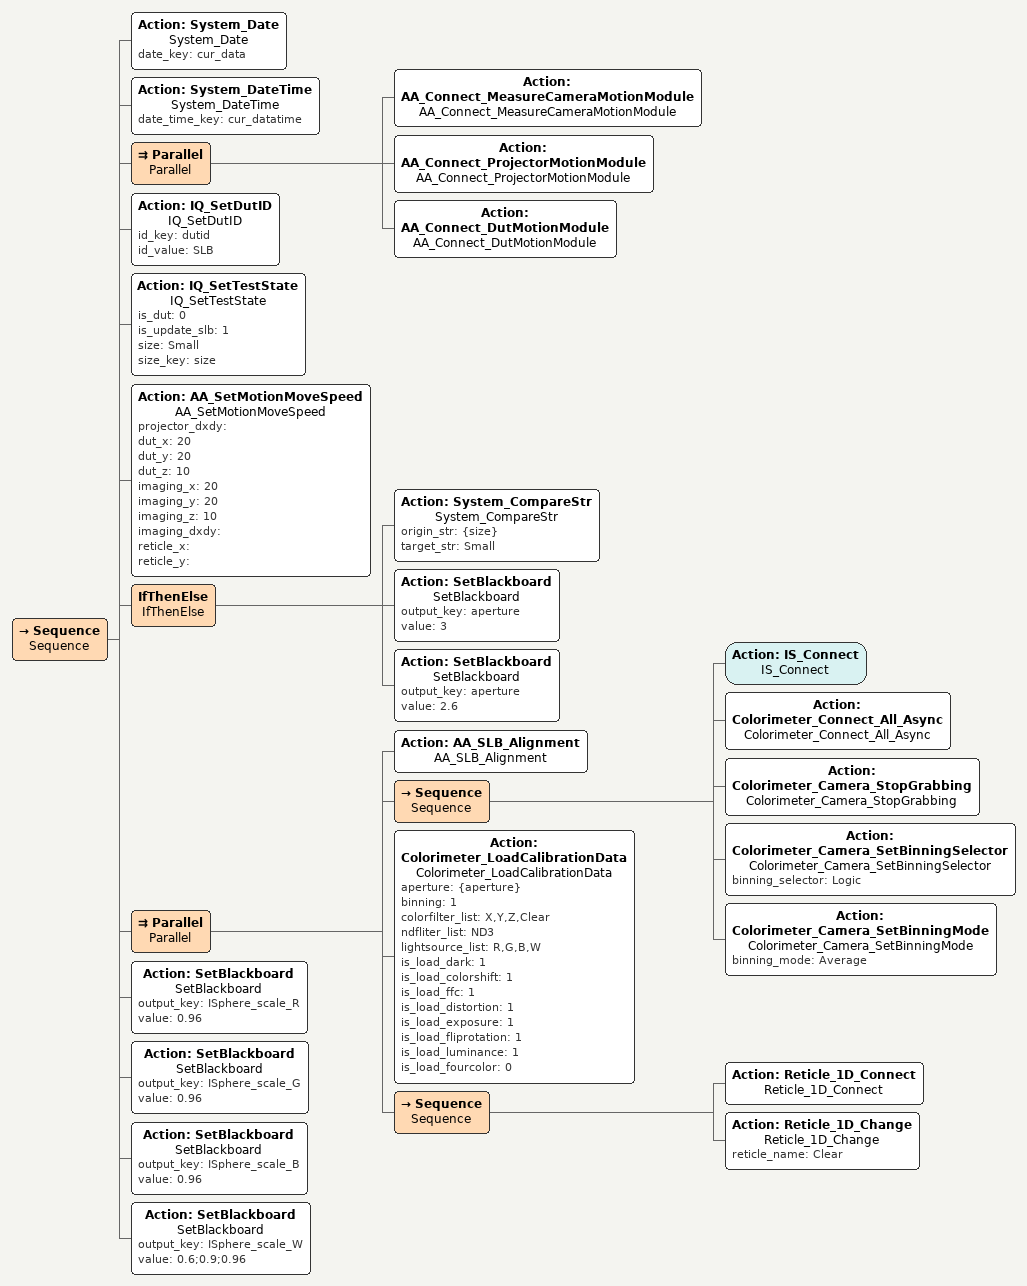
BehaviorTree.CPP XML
<Sequence name="Sequence">
 <!-- System Init -->
 <Action name="System_Date" ID="System_Date" date_key="cur_data"/>
 <Action name="System_DateTime" ID="System_DateTime" date_time_key="cur_datatime"/>
 <!--AA Devices Connect-->
 <Parallel name="Parallel">
  <Action name="AA_Connect_MeasureCameraMotionModule" ID="AA_Connect_MeasureCameraMotionModule"/>
  <Action name="AA_Connect_ProjectorMotionModule" ID="AA_Connect_ProjectorMotionModule"/>
  <Action name="AA_Connect_DutMotionModule" ID="AA_Connect_DutMotionModule"/>
 </Parallel>
 <!-- SLB Alignment Init-->
 <Action name="IQ_SetDutID" ID="IQ_SetDutID" id_key="dutid" id_value="SLB"/>
 <Action name="IQ_SetTestState" ID="IQ_SetTestState" is_dut="0" is_update_slb="1" size="Small" size_key="size"/>
 <Action name="AA_SetMotionMoveSpeed" ID="AA_SetMotionMoveSpeed" projector_dxdy="" dut_x="20" dut_y="20" dut_z="10" imaging_x="20" imaging_y="20" imaging_z="10" imaging_dxdy="" reticle_x="" reticle_y=""/>
 <IfThenElse name="IfThenElse">
  <Action name="System_CompareStr" ID="System_CompareStr" origin_str="{size}" target_str="Small"/>
  <Action name="SetBlackboard" ID="SetBlackboard" output_key="aperture" value="3"/>
  <Action name="SetBlackboard" ID="SetBlackboard" output_key="aperture" value="2.6"/>
 </IfThenElse>
 <!--Alignment SLB & IQ Devices Connect & Calibration Data Load-->
 <Parallel name="Parallel">
  <!--alignment slb-->
  <Action name="AA_SLB_Alignment" ID="AA_SLB_Alignment"/>
  <!--intergrating sphere & colorimeter connect and setting-->
  <Sequence name="Sequence">
   <Action name="IS_Connect" ID="IS_Connect"/>
   <Action name="Colorimeter_Connect_All_Async" ID="Colorimeter_Connect_All_Async"/>
   <Action name="Colorimeter_Camera_StopGrabbing" ID="Colorimeter_Camera_StopGrabbing"/>
   <Action name="Colorimeter_Camera_SetBinningSelector" ID="Colorimeter_Camera_SetBinningSelector" binning_selector="Logic"/>
   <Action name="Colorimeter_Camera_SetBinningMode" ID="Colorimeter_Camera_SetBinningMode" binning_mode="Average"/>
  </Sequence>
  <Action name="Colorimeter_LoadCalibrationData" ID="Colorimeter_LoadCalibrationData" aperture="{aperture}" binning="1" colorfilter_list="X,Y,Z,Clear" ndfliter_list="ND3" lightsource_list="R,G,B,W" is_load_dark="1" is_load_colorshift="1" is_load_ffc="1" is_load_distortion="1" is_load_exposure="1" is_load_fliprotation="1" is_load_luminance="1" is_load_fourcolor="0"/>
  <!--reticle connect and setting-->
  <Sequence name="Sequence">
   <Action name="Reticle_1D_Connect" ID="Reticle_1D_Connect"/>
   <Action name="Reticle_1D_Change" ID="Reticle_1D_Change" reticle_name="Clear"/>
  </Sequence>
 </Parallel>
 <!-- IQ Init-->
 <Action name="SetBlackboard" ID="SetBlackboard" output_key="ISphere_scale_R" value="0.96"/>
 <Action name="SetBlackboard" ID="SetBlackboard" output_key="ISphere_scale_G" value="0.96"/>
 <Action name="SetBlackboard" ID="SetBlackboard" output_key="ISphere_scale_B" value="0.96"/>
 <Action name="SetBlackboard" ID="SetBlackboard" output_key="ISphere_scale_W" value="0.6;0.9;0.96"/>
</Sequence>
